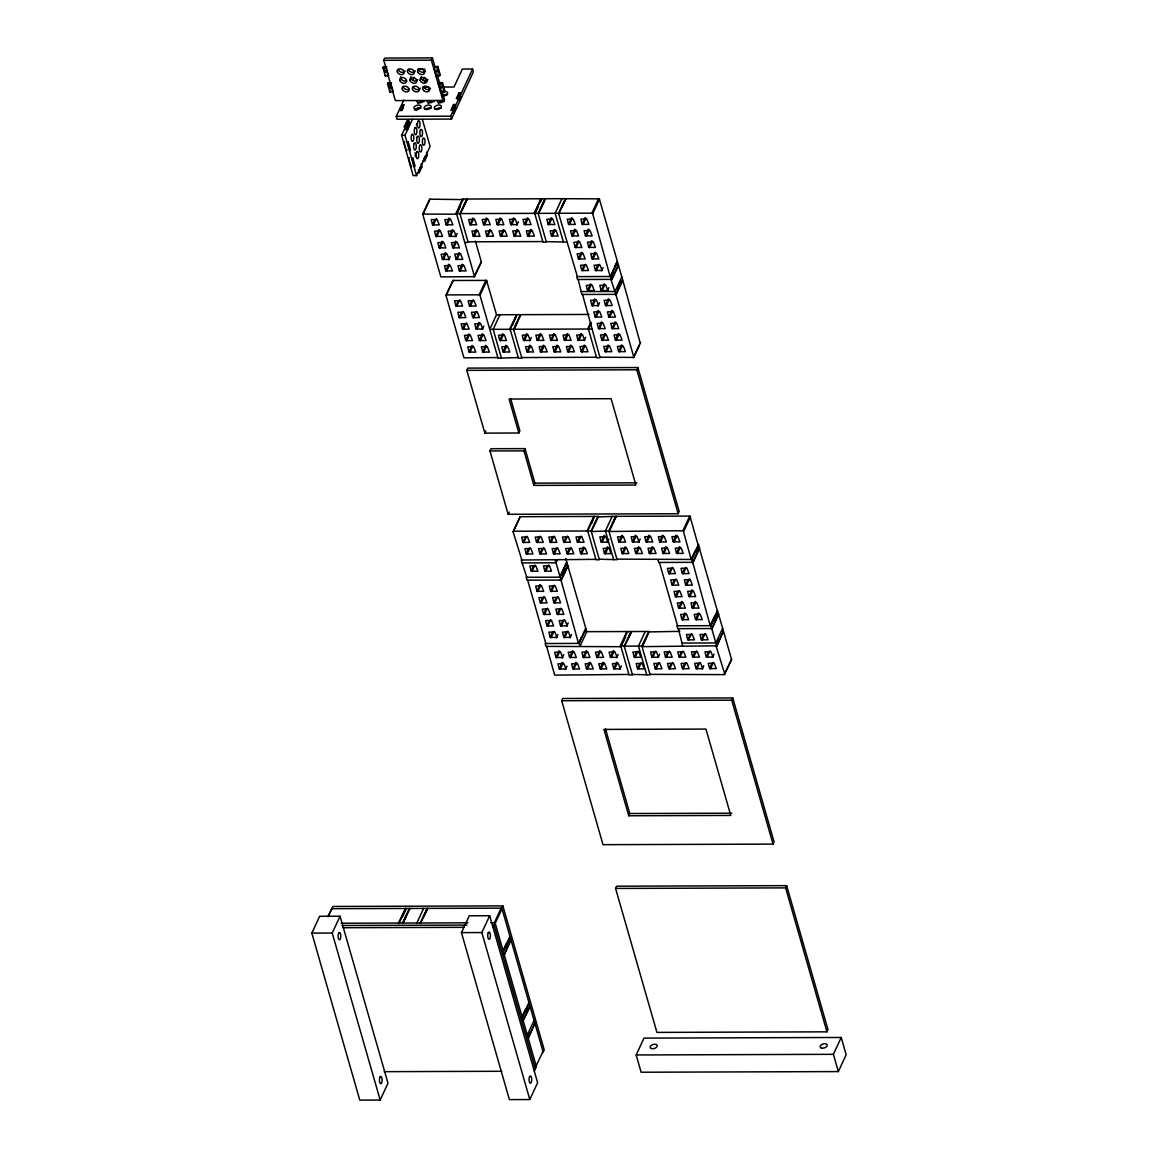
<?xml version="1.0" encoding="UTF-8"?>
<svg xmlns="http://www.w3.org/2000/svg" width="1158" height="1158" viewBox="0 0 1158 1158"><rect width="100%" height="100%" fill="white"/><g stroke="black" fill="none" stroke-linecap="round" stroke-linejoin="round"><path stroke-width="1.5" d="M391.491 82.797L388.089 82.811L390.637 88.674L390.666 87.342M437.869 66.513L437.348 67.627L433.946 67.642L436.262 75.704L439.664 75.69L440.185 74.575L437.869 66.513L434.467 66.527C432.499 70.32 439.678 74.691 436.479 70.189M441.111 86.314C442.921 89.716 439.591 87.516 442.588 86.3M464.792 242.413L468.194 242.398L459.929 213.608L466.703 199.002L463.301 199.017L456.527 213.622L474.548 276.661L440.865 276.892L422.684 214.085L456.701 214.201L460.464 206.081M402.709 923.476L410.033 908.437L409.512 909.016M595.849 559.343L521.187 560.023L526.832 577.292M608.978 531.493L683.22 530.711L691.21 559.459M648.798 631.906L679.789 631.371M724.358 674.607L731.567 659.438L724.271 674.622L650.014 674.361M405.879 124.384L405.836 125.672M459.914 97.909L459.654 96.288L459.451 97.75M441.676 90.15L443.992 98.198L442.949 100.457L395.341 100.601L383.761 60.303L384.803 58.059L432.412 57.9L434.728 65.963L433.685 68.206M382.936 67.815L386.338 67.801L388.654 75.863L385.252 75.878L382.936 67.815L383.457 66.686L386.859 66.686M385.252 75.878L385.773 74.749M387.568 83.941L390.97 83.926L393.286 91.989L389.884 92.003L387.568 83.941L388.089 82.811M389.884 92.003L390.405 90.874M443.268 87.067L454.008 87.024L462.346 69.06L472.551 69.017L473.376 71.897L451.49 119.071L397.078 119.245L396.253 116.365L403.795 100.109M412.856 80.582L414.376 77.34M402.521 104.683L399.814 110.531L401.508 110.517L404.229 104.683L402.521 104.683L403.346 107.564L402 110.488M442.949 100.457L431.369 60.144L432.412 57.9M423.046 80.597L424.552 77.34M424.624 81.842L426.144 78.585M405.155 129.464L404.33 126.584L407.037 120.75L408.731 120.736L409.556 123.617L406.849 129.464L406.024 126.584L408.731 120.736M422.395 119.535L430.11 146.4L416.562 175.596L413.16 175.611L401.594 135.312L404.301 129.464L407.703 129.464M416.562 175.596L404.996 135.298L412.451 119.245M416.504 110.473L417.864 107.564M404.692 141.681L404.171 142.81L406.472 150.873L406.994 149.744M436.001 76.269L436.783 74.59M438.317 84.331L439.36 82.088L437.044 74.025M441.98 83.752L438.578 83.767L440.894 91.829L444.296 91.815L441.98 83.752L442.501 82.638L439.099 82.638L440.489 87.487M409.31 157.806L408.788 158.935L411.104 166.998L411.626 165.869M440.633 92.394L441.415 90.7M444.296 91.815L444.817 90.7L442.501 82.638M417.546 172.643L419.254 172.643L421.961 166.81L421.136 163.929L421.99 163.929M422.974 160.976L424.668 160.962L427.389 155.129L426.549 152.248L427.403 152.248M453.531 104.524L450.824 110.357L452.517 110.357L455.224 104.51L453.531 104.524L454.356 107.404L452.995 110.314M458.944 92.843L456.238 98.676L457.946 98.676L460.652 92.828L458.944 92.843L459.784 95.723L458.423 98.633M451.49 119.071L450.665 116.191L472.551 69.017M453.343 113.238L456.049 107.39M459.451 100.095L460.797 97.171M422.684 214.302L429.734 199.176L463.475 199.596M423.206 213.723L429.98 199.133M432.47 224.652L431.225 219.629L437.159 219.441L439.258 224.927L432.614 224.913L434.728 219.788M433.309 225.217L436.32 218.732M435.77 236.16L434.539 231.151L440.402 230.963L442.559 236.449L435.828 236.304L438.781 229.675M436.624 236.739L439.635 230.254M446.076 224.609L444.802 219.629L450.708 219.398L452.85 224.884L446.134 224.739L449.087 218.109M446.916 225.173L449.926 218.688M439.085 247.682L437.869 242.63L443.775 242.485L445.873 247.957L439.143 247.812L442.095 241.197M455.847 213.622L462.621 199.017M439.924 248.246L442.935 241.761M449.376 236.116L448.16 231.079L454.066 230.92L456.165 236.391L449.434 236.246L452.387 229.631M462.36 209.323L467.296 199.017L541.018 198.785L541.683 199.335L540.178 202.578M460.102 214.187L467.383 199.002M450.216 236.695L453.241 230.21M442.385 259.189L441.155 254.181L447.075 253.993L449.174 259.479L442.443 259.334L445.396 252.705M443.239 259.768L446.25 253.284M455.659 236.681L457.164 233.424M452.677 247.638L451.446 242.615L457.367 242.427L459.465 247.913L452.735 247.769L455.702 241.139M453.531 248.203L456.541 241.718M448.682 259.754L450.187 256.511M445.7 270.711L444.455 265.703L450.375 265.515L452.489 270.986L445.758 270.842L448.711 264.227M446.539 271.29L449.55 264.791M469.873 224.522L468.628 219.513L474.563 219.325L476.662 224.797L469.931 224.652L472.884 218.037M470.713 225.101L473.738 218.616M455.991 259.146L454.776 254.109L460.681 253.949L462.78 259.435L456.049 259.291L459.002 252.661M456.831 259.725L459.842 253.24M473.173 236.044L471.943 231.021L477.863 230.833L479.962 236.319L473.231 236.174L476.199 229.545M497.868 357.561L463.924 357.822L446.004 295.493L452.865 280.482L486.548 280.424L496.71 315.323M446.004 295.493L453.299 280.308M474.027 236.608L477.038 230.124M459.292 270.668L458.061 265.645L463.924 265.457L466.081 270.943L459.35 270.798L462.303 264.183M460.146 271.233L463.157 264.748M483.479 224.478L482.235 219.47L488.155 219.282L490.268 224.753L483.537 224.609L486.49 217.993M484.319 225.057L487.33 218.558M486.78 236L485.52 231.021L491.412 230.789L493.569 236.275L486.838 236.131L489.791 229.501M487.634 236.565L490.645 230.08M455.774 305.828L454.573 300.791L460.464 300.631L462.563 306.117L455.934 306.088L458.032 300.964M456.628 306.407L459.639 299.922M497.071 224.435L495.87 219.398L501.761 219.238L503.86 224.71L497.129 224.565L500.082 217.95M474.042 276.95L481.352 261.925L475.373 241.052M497.926 225.014L500.936 218.515M474.548 276.386L481.337 261.853M459.089 317.35L457.873 312.298L463.779 312.153L465.878 317.625L459.234 317.61L461.347 312.486M459.929 317.929L462.939 311.43M500.386 235.957L499.141 230.934L505.018 230.746L507.175 236.232L500.444 236.087L503.397 229.458M501.226 236.522L504.237 230.037M469.381 305.784L468.136 300.776L474.071 300.588L476.17 306.074L469.526 306.045L471.639 300.921M470.22 306.363L473.246 299.879M510.678 224.391L509.433 219.383L515.31 219.195L517.467 224.666L510.736 224.522L513.689 217.907M462.389 328.872L461.159 323.849L467.021 323.661L469.178 329.147L462.549 329.133L464.647 323.994M463.243 329.437L466.254 322.952M446.525 294.914L479.166 294.812L485.94 280.207M511.518 224.97L514.543 218.471M518.277 357.576L498.027 358.14L480.005 295.377L486.78 280.786M472.681 317.306L471.451 312.284L477.328 312.095L479.47 317.582L472.84 317.567L474.954 312.443M473.535 317.871L476.546 311.386M516.96 224.942L518.466 221.699M513.978 235.899L512.777 230.862L518.668 230.703L520.767 236.189L514.036 236.044L517.004 229.414M465.704 340.38L464.459 335.371L470.38 335.183L472.493 340.655L465.762 340.51L468.715 333.895M514.832 236.478L517.843 229.993M466.544 340.959L469.555 334.459M524.284 224.348L523.011 219.369L528.916 219.137L531.073 224.623L524.342 224.478L527.295 217.863M475.996 328.814L474.78 323.777L480.686 323.618L482.785 329.104L476.054 328.959L479.007 322.329M476.835 329.393L479.846 322.908M525.124 224.913L528.135 218.428M469.004 351.902L467.76 346.879L473.694 346.691L475.793 352.177L469.062 352.032L472.015 345.402M460.609 213.608L534.055 213.362L540.844 198.771M469.859 352.466L472.869 345.981M534.735 213.362L541.524 198.756L544.911 198.756L538.137 213.347L546.402 242.138L543.001 242.152L534.735 213.362L538.137 213.347M535.662 212.319L537.92 207.441M482.278 329.379L483.783 326.136M527.585 235.856L526.34 230.847L532.275 230.659L534.374 236.145L527.643 236L530.596 229.371M479.296 340.336L478.066 335.328L483.986 335.14L486.085 340.611L479.354 340.466L482.307 333.851M539.816 210.684L544.332 200.942M538.311 213.926L545.592 198.742L565.321 198.684L558.547 213.289L577.408 276.617M528.439 236.435L531.45 229.95M480.15 340.915L483.161 334.416M466.819 370.357L467.861 368.114L637.884 367.549L679.21 511.489L678.168 513.747L508.145 514.297L489.964 450.969L491.006 448.711L525.008 448.609L534.938 483.147L533.881 485.405L635.901 485.057L611.106 398.699L509.086 399.032L518.842 433.005L484.84 433.121L466.819 370.357L636.842 369.793L637.884 367.549M482.611 351.858L481.395 346.807L487.301 346.647L489.4 352.133L482.669 351.989L485.622 345.359M499.938 314.744L493.163 329.335L501.428 358.126M483.451 352.423L486.461 345.938M548.081 224.261L546.837 219.253L552.771 219.065L554.87 224.551L548.139 224.406L551.092 217.776M548.935 224.84L551.946 218.355M561.919 198.698L555.145 213.289L563.41 242.08M499.706 340.264L498.461 335.255L504.396 335.067L506.495 340.553L499.764 340.409L502.717 333.779M561.717 207.369L565.828 198.698L599.323 198.858L617.344 261.332L614.565 266.774M558.706 213.854L566.001 198.684M500.546 340.843L503.556 334.358M551.396 235.783L550.151 230.775L556.028 230.587L558.17 236.058L551.454 235.914L554.407 229.298M552.236 236.362L555.247 229.863M516.265 314.687L496.536 314.744L489.762 329.35L509.491 329.292L516.627 314.759L512.589 324.993M510.171 329.277L516.946 314.687L520.347 314.672L513.559 329.277L521.838 358.068L518.437 358.068L510.171 329.277L513.559 329.277M503.006 351.786L501.805 346.734L507.638 346.589L509.795 352.061L503.064 351.916L506.017 345.301M514.485 328.221L516.743 323.357M513.732 329.842L521.028 314.672L589.104 314.44M503.86 352.365L506.871 345.866M568.491 224.203L567.246 219.18L573.167 219.007L575.28 224.478L568.549 224.334L571.502 217.718M569.331 224.768L572.341 218.283M571.791 235.711L570.547 230.703L576.481 230.514L578.58 236L571.849 235.856L574.802 229.226M523.503 340.191L522.272 335.183L528.135 334.995L530.292 340.466L523.561 340.322L526.514 333.707M572.631 236.29L575.656 229.805M524.357 340.77L527.368 334.271M484.84 433.121L485.882 430.863M582.083 224.16L580.853 219.137L586.773 218.949L588.872 224.435L582.141 224.29L585.094 217.661M582.937 224.724L585.948 218.24M529.799 340.742L531.305 337.499M575.092 247.233L573.861 242.225L579.738 242.036L581.881 247.508L575.15 247.363L578.117 240.748M526.818 351.699L525.602 346.662L531.45 346.503L533.606 351.989L526.876 351.844L529.828 345.214M559.227 213.275L591.868 213.173L598.643 198.568M527.657 352.278L530.668 345.793M575.946 247.812L578.957 241.313M610.136 276.501L592.708 213.752L599.497 199.147M585.398 235.667L584.124 230.688L590.03 230.471L592.187 235.957L585.456 235.812L588.409 229.183M537.109 340.148L535.865 335.125L541.741 334.937L543.898 340.423L537.167 340.278L540.12 333.663M586.237 236.246L589.248 229.762M537.949 340.713L540.96 334.228M578.407 258.741L577.162 253.732L583.096 253.544L585.195 259.03L578.464 258.885L581.417 252.256M579.246 259.32L582.257 252.835M540.41 351.656L539.179 346.647L545.1 346.459L547.198 351.945L540.468 351.8L543.42 345.171M588.698 247.19L587.453 242.167L593.388 241.993L595.487 247.465L588.756 247.32L591.709 240.705M541.264 352.235L544.274 345.75M589.552 247.754L592.563 241.269M581.707 270.263L580.476 265.254L586.397 265.066L588.496 270.538L581.866 270.523L583.965 265.399M582.561 270.842L585.572 264.342M550.716 340.105L549.471 335.082L555.391 334.894L557.505 340.38L550.774 340.235L553.727 333.605M551.555 340.669L554.566 334.184M592.013 258.697L590.768 253.689L596.688 253.501L598.787 258.987L592.071 258.842L595.024 252.212M592.853 259.276L595.863 252.791M554.016 351.612L552.8 346.575L558.706 346.416L560.805 351.902L554.074 351.757L557.027 345.127M554.856 352.191L557.881 345.706M518.842 433.005L519.884 430.762L510.62 398.482M595.313 270.219L594.068 265.211L600.003 265.023L602.102 270.494L595.458 270.48L597.571 265.356M596.153 270.798L599.178 264.299M564.308 340.061L563.077 335.038L568.998 334.85L571.097 340.336L564.366 340.191L567.319 333.562M587.497 290.412L586.252 285.404L592.187 285.215L594.286 290.701L587.555 290.557L590.508 283.927M565.162 340.626L568.173 334.141M588.351 290.991L591.362 284.506M601.595 270.769L603.101 267.527M567.623 351.569L566.378 346.56L572.313 346.372L574.411 351.844L567.681 351.699L570.633 345.084M568.462 352.148L571.473 345.663M533.881 485.405L523.966 450.853L525.008 448.609M591.796 305.379L590.594 300.342L596.486 300.183L598.585 305.669L591.854 305.524L594.807 298.894M592.635 305.958L595.661 299.473M577.914 340.018L576.67 334.995L582.604 334.807L584.703 340.293L577.972 340.148L580.925 333.518M601.103 290.368L599.858 285.36L605.793 285.172L607.892 290.644L601.161 290.499L604.114 283.884M578.754 340.582L581.765 334.097M601.943 290.947L604.954 284.463M610.57 275.937L617.344 261.332M610.729 276.501L617.518 261.911L618.343 264.791L611.554 279.382L577.553 279.498L576.727 276.617L610.729 276.501L611.554 279.382M598.078 305.944L599.583 302.701M514.239 329.277L587.699 329.031L590.71 322.546M613.899 272.897L610.874 279.382L615.853 294.364L581.852 294.465L578.233 279.498M582.532 294.465L600.047 357.808L596.645 357.822L588.38 329.031L591.391 322.532M611.728 279.961L618.502 265.356L617.75 264.791M595.111 316.901L593.866 311.893L599.786 311.705L601.885 317.176L595.154 317.031L598.121 310.416M584.197 340.568L585.702 337.325M607.385 290.933L608.891 287.676M595.95 317.48L598.961 310.981M581.215 351.525L580.013 346.488L585.905 346.329L588.003 351.8L581.273 351.656L584.225 345.041M311.835 933.116L319.651 916.282L340.047 916.21L388.002 1083.193L380.171 1100.028L359.776 1100.1L311.835 933.116L332.23 933.059L340.047 916.21M582.069 352.104L585.079 345.605M508.145 514.297L509.187 512.053M605.402 305.336L604.158 300.327L610.092 300.139L612.191 305.625L605.46 305.48L608.413 298.851M606.242 305.915L609.253 299.43M621.803 276.878L615.028 291.483L581.026 291.584M598.411 328.423L597.166 323.4L603.101 323.212L605.2 328.698L598.469 328.554L601.422 321.924M617.431 289.486L621.209 281.38M599.251 328.988L602.261 322.503M615.853 294.364L622.642 279.758L618.502 265.356M599.873 357.229L633.875 357.402L616.027 294.928L622.772 280.25L640.229 343.086M328.293 915.761L331.81 908.697L501.834 908.147L502.876 905.889L332.867 906.453L328.047 916.818M608.703 316.858L607.472 311.849L613.393 311.661L615.491 317.133L608.761 316.988L611.714 310.373M609.557 317.437L612.568 310.937M601.711 339.931L600.51 334.894L606.343 334.734L608.5 340.206L601.769 340.061L604.722 333.446M521.867 560.023L513.095 531.812L520.058 516.714L594.097 516.425L591.666 523.445M513.095 531.812L520.376 516.627M602.565 340.51L605.576 334.011M612.017 328.365L610.773 323.357L616.649 323.169L618.806 328.655L612.075 328.51L615.028 321.881M612.857 328.944L615.868 322.46M605.026 351.453L603.81 346.401L609.716 346.242L611.815 351.728L605.084 351.583L608.037 344.954M605.866 352.018L608.876 345.533M615.318 339.887L614.073 334.879L620.008 334.691L622.107 340.163L615.376 340.018L618.329 333.403M616.157 340.466L619.183 333.967M522.866 542.147L521.65 537.109L527.556 536.95L529.655 542.422L523.011 542.407L525.124 537.283M523.706 542.726L526.716 536.241M618.633 351.41L617.388 346.387L623.308 346.199L625.407 351.685L618.676 351.54L621.643 344.91M619.472 351.974L622.483 345.489M526.166 553.669L524.936 548.646L530.856 548.458L532.955 553.944L526.325 553.929L528.424 548.805M527.02 554.233L530.031 547.748M536.472 542.103L535.228 537.095L541.148 536.907L543.261 542.378L536.617 542.364L538.731 537.24M537.312 542.682L540.323 536.183M531.131 570.937L529.886 565.929L535.763 565.741L537.92 571.212L531.276 571.198L533.389 566.074M539.773 553.625L538.557 548.574L544.463 548.414L546.562 553.9L539.918 553.886L542.031 548.747M531.971 571.516L534.996 565.017M540.612 554.19L543.638 547.705M633.368 357.692L639.39 344.722M633.875 357.113L640.663 342.522M550.064 542.06L548.834 537.051L554.754 536.863L556.853 542.335L550.224 542.32L552.323 537.196M550.918 542.639L553.929 536.14M544.738 570.894L543.493 565.886L549.428 565.697L551.526 571.169L544.882 571.155L546.996 566.03M553.379 553.582L552.134 548.559L558.011 548.371L560.168 553.857L553.524 553.842L555.637 548.704M545.577 571.473L548.588 564.974M536.921 591.087L535.676 586.078L541.553 585.89L543.71 591.376L536.979 591.231L539.932 584.602M554.219 554.146L557.23 547.662M537.761 591.666L540.772 585.181M563.671 542.016L562.455 536.965L568.361 536.82L570.46 542.291L563.816 542.277L565.929 537.153M564.511 542.581L567.521 536.096M557.534 559.546L556.028 562.788L522.012 562.904M540.221 602.609L538.991 597.586L544.911 597.412L547.01 602.884L540.381 602.869L542.48 597.745M541.076 603.173L544.086 596.688M566.971 553.524L565.77 548.487L571.603 548.327L573.76 553.814L567.13 553.785L569.229 548.66M550.513 591.043L549.283 586.035L555.203 585.847L557.302 591.318L550.672 591.304L552.786 586.18M567.825 554.103L570.836 547.618M551.367 591.622L554.378 585.137M399.177 923.056L405.951 908.451M559.473 577.191L566.769 562.006L565.77 558.547M402.347 917.136L406.111 909.03M560.154 577.176L566.928 562.585L567.753 565.466L560.979 580.057L526.977 580.172L526.152 577.292L560.154 577.176L560.979 580.057M543.536 614.116L542.291 609.108L548.212 608.92L550.325 614.406L543.681 614.377L545.794 609.253M577.277 541.973L576.033 536.95L581.909 536.762L584.066 542.248L577.422 542.234L579.536 537.109M544.376 614.695L547.387 608.211M562.556 575.193L565.567 568.708M578.117 542.537L581.128 536.053M581.504 636.914L578.493 643.399L561.152 580.636L567.927 566.03L567.073 565.466M402.564 923.042L409.353 908.451M403.491 922L406.501 915.515M553.828 602.565L552.612 597.514L558.518 597.354L560.617 602.84L553.973 602.826L556.086 597.702M513.602 531.232L587.048 530.986L593.837 516.381M587.728 530.986L594.503 516.381L597.904 516.381L591.13 530.972L599.395 559.763L595.994 559.777L587.728 530.986L591.13 530.972M554.668 603.13L557.678 596.645M546.837 625.638L545.635 620.587L551.526 620.442L553.625 625.913L546.981 625.899L549.095 620.775M580.578 553.481L579.376 548.443L585.268 548.284L587.367 553.77L580.636 553.625L583.589 546.996M598.585 516.367L591.304 531.551L608.819 530.914L615.593 516.309L598.078 516.946M547.691 626.217L550.701 619.718M581.417 554.06L584.443 547.575M557.128 614.073L555.898 609.065L561.818 608.876L563.917 614.362L557.288 614.333L559.386 609.209M557.982 614.652L560.993 608.167M416.851 922.998L423.625 908.393M550.151 637.161L548.906 632.138L554.783 631.95L556.926 637.436L550.296 637.421L552.409 632.282M550.991 637.725L554.002 631.24M420.253 922.984L427.027 908.393M423.423 917.078L427.707 908.379L420.397 923.491M560.443 625.595L559.198 620.572L565.075 620.384L567.232 625.87L560.588 625.856L562.701 620.731M561.283 626.16L564.293 619.675M612.191 516.323L605.417 530.929L613.682 559.719M556.433 637.711L557.939 634.468M601.074 541.886L599.83 536.878L605.764 536.69L607.863 542.176L601.132 542.031L604.085 535.401M601.914 542.465L604.939 535.98M612.741 523.387L616.186 516.323L689.907 516.092L698.071 544.853M609.499 530.914L616.273 516.309M566.725 626.145L568.231 622.903M607.357 542.451L608.862 539.208M563.743 637.103L562.513 632.094L568.433 631.906L570.532 637.392L563.903 637.363L566.001 632.239M564.597 637.682L567.608 631.197M555.927 657.31L554.725 652.258L560.559 652.099L562.716 657.585L555.985 657.44L558.938 650.81M604.389 553.408L603.173 548.356L609.065 548.212L611.163 553.683L604.433 553.538L607.4 546.923M556.781 657.874L559.792 651.389M605.229 553.987L608.24 547.488M570.04 637.667L571.545 634.425M562.223 657.86L563.729 654.617M559.242 668.817L557.997 663.809L563.932 663.621L566.03 669.107L559.3 668.962L562.252 662.333M618.763 541.828L617.518 536.82L623.438 536.632L625.552 542.118L618.821 541.973L621.774 535.343M560.081 669.396L563.092 662.912M619.602 542.407L622.613 535.922M569.533 657.266L568.288 652.244L574.223 652.055L576.322 657.541L569.591 657.397L572.544 650.767M570.373 657.831L573.384 651.346M565.524 669.382L567.029 666.139M579 642.82L585.774 628.215L567.927 566.03M579.174 643.399L585.948 628.794L586.773 631.675L579.999 646.28L579.174 643.399L545.157 643.515L545.983 646.381L620.963 646.714M622.063 553.35L620.804 548.371L626.695 548.154L628.852 553.625L622.121 553.481L625.074 546.865M622.903 553.929L625.928 547.43M572.834 668.774L571.603 663.766L577.524 663.577L579.622 669.049L572.892 668.904L575.859 662.289M632.355 541.785L631.153 536.747L637.045 536.588L639.144 542.074L632.413 541.93L635.366 535.3M573.688 669.353L576.698 662.868M633.209 542.364L636.22 535.879M561.688 700.735L562.73 698.477L732.739 697.927L774.08 841.866L773.037 844.11L603.014 844.674L561.688 700.735L731.697 700.17L732.739 697.927M583.14 657.223L581.924 652.171L587.815 652.012L589.929 657.498L583.198 657.353L586.151 650.724M583.979 657.787L586.99 651.303M638.651 542.349L640.157 539.092M635.67 553.307L634.425 548.284L640.36 548.11L642.458 553.582L635.728 553.437L638.68 546.822M636.509 553.871L639.52 547.387M461.449 932.624L469.265 915.79L489.675 915.717L537.616 1082.701L529.799 1099.535L509.39 1099.608L461.449 932.624L481.844 932.566L489.675 915.717M586.44 668.731L585.195 663.722L591.13 663.534L593.229 669.006L586.498 668.861L589.451 662.246M645.961 541.741L644.716 536.733L650.651 536.545L652.75 542.016L646.019 541.872L648.972 535.257M587.294 669.31L590.305 662.81M646.801 542.32L649.812 535.836M596.732 657.165L595.501 652.157L601.422 651.968L603.521 657.454L596.79 657.31L599.743 650.68M597.586 657.744L600.597 651.259M649.262 553.263L648.06 548.212L653.894 548.052L656.05 553.538L649.32 553.394L652.287 546.764M650.116 553.828L653.126 547.343M600.047 668.687L598.773 663.708L604.679 663.491L606.835 668.962L600.105 668.817L603.057 662.202M659.568 541.698L658.352 536.661L664.243 536.501L666.357 541.973L659.626 541.828L662.579 535.213M600.886 669.266L603.897 662.767M660.407 542.277L663.418 535.778M610.338 657.122L609.122 652.084L615.028 651.925L617.127 657.411L610.396 657.266L613.349 650.637M611.178 657.701L614.189 651.216M662.868 553.22L661.623 548.197L667.5 548.009L669.657 553.495L662.926 553.35L665.879 546.721M620.123 646.15L626.898 631.544L627.737 632.123M620.804 646.135L627.578 631.544L630.98 631.53L624.205 646.135L632.471 674.926L629.069 674.926L620.804 646.135L624.205 646.135M663.722 553.785L666.733 547.3M621.716 645.093L625.479 636.987M616.621 657.686L618.126 654.444M492.975 927.24L495.059 922.738L490.804 922.752M613.639 668.644L612.408 663.635L618.285 663.447L620.427 668.919L613.697 668.774L616.664 662.159M628.881 636.972L631.486 631.544L648.654 631.472L641.879 646.077L650.145 674.868L632.326 674.419M673.16 541.654L671.929 536.646L677.792 536.458L679.949 541.93L673.218 541.785L676.171 535.17M624.365 646.7L631.66 631.53M614.493 669.223L617.504 662.723M674.014 542.234L677.025 535.734M682.945 530.668L689.719 516.077M619.935 669.194L621.441 665.951M683.785 531.247L690.573 516.642M676.475 553.177L675.259 548.125L681.165 547.966L683.263 553.452L676.533 553.307L679.485 546.677M677.314 553.741L680.325 547.256M668.658 573.369L667.384 568.39L673.29 568.158L675.447 573.644L668.803 573.63L670.916 568.506M669.498 573.934L672.509 567.449M645.252 631.486L638.478 646.077L646.743 674.868M634.135 657.049L632.934 651.997L638.825 651.853L640.924 657.324L634.294 657.31L636.393 652.186M634.989 657.628L638 651.129M646.569 636.914L642.053 646.642L716.686 645.831L723.475 631.226L718.64 614.449L711.895 629.127L716.686 645.831M642.56 646.077L649.334 631.472M671.958 584.877L670.728 579.869L676.648 579.68L678.747 585.166L672.118 585.137L674.217 580.013M503.397 949.907L506.408 943.423M672.812 585.456L675.823 578.971M503.325 951.529L510.099 936.923M506.48 947.924L509.506 941.44M504.15 954.409L510.939 939.804M637.45 668.571L636.205 663.548L642.14 663.36L644.239 668.846L637.595 668.832L639.708 663.693M682.265 573.326L681.02 568.303L686.94 568.115L689.039 573.601L682.409 573.586L684.523 568.462M638.29 669.136L641.3 662.651M683.104 573.89L686.115 567.406M691.963 557.838L694.974 551.353M691.731 558.88L698.506 544.289M692.716 562.339L691.891 559.459L698.665 544.853L699.49 547.734L692.716 562.339L658.714 562.455L657.889 559.575M675.273 596.399L674.028 591.391L679.963 591.202L682.062 596.674L675.418 596.659L677.531 591.535M696.551 552.612L699.258 547.864L717.381 610.961M676.113 596.978L679.124 590.479M710.23 625.682L692.889 562.918L699.664 548.313M651.824 656.991L650.579 651.983L656.456 651.795L658.612 657.266L651.968 657.252L654.082 652.128M685.565 584.833L684.349 579.796L690.255 579.637L692.354 585.123L685.71 585.094L687.823 579.97M652.663 657.57L655.674 651.071M686.404 585.412L689.415 578.928M678.574 607.921L677.314 602.927L683.206 602.71L685.362 608.196L678.631 608.051L681.584 601.422M679.428 608.486L682.438 602.001M658.106 657.541L659.611 654.299M655.124 668.499L653.923 663.462L659.814 663.302L661.913 668.788L655.283 668.774L657.382 663.635M688.865 596.356L687.664 591.304L693.555 591.159L695.654 596.631L688.923 596.486L691.876 589.871M655.978 669.078L658.989 662.593M689.719 596.92L692.73 590.435M681.888 619.429L680.643 614.42L686.564 614.232L688.663 619.704L681.946 619.559L684.899 612.944M665.43 656.948L664.214 651.896L670.106 651.751L672.219 657.223L665.575 657.208L667.688 652.084M682.728 620.008L685.739 613.508M666.27 657.512L669.281 651.028M692.18 607.863L690.935 602.855L696.812 602.667L698.969 608.153L692.238 608.008L695.191 601.378M693.02 608.442L696.03 601.957M668.731 668.456L667.486 663.447L673.42 663.259L675.519 668.745L668.875 668.716L670.989 663.592M669.585 669.034L672.595 662.55M695.48 619.385L694.25 614.377L700.17 614.189L702.269 619.66L695.538 619.516L698.491 612.9M679.022 656.904L677.792 651.882L683.712 651.693L685.811 657.179L679.181 657.165L681.28 652.041M696.334 619.964L699.345 613.465M687.664 639.578L686.462 634.541L692.296 634.381L694.453 639.867L687.823 639.838L689.922 634.714M679.876 657.469L682.887 650.984M688.518 640.157L691.529 633.672M682.337 668.412L681.092 663.404L687.027 663.216L689.126 668.702L682.482 668.673L684.595 663.548M683.177 668.991L686.187 662.506M525.428 1009.631L521.665 1017.752L528.757 1003.074M522.345 1017.752L529.119 1003.146M526.253 1012.512L528.511 1007.648M523.17 1020.618L529.944 1006.027M692.629 656.861L691.413 651.809L697.319 651.65L699.418 657.136L692.774 657.122L694.887 651.983M701.27 639.534L700.025 634.526L705.96 634.338L708.059 639.809L701.415 639.795L703.528 634.671M693.468 657.426L696.479 650.941M702.11 640.113L705.135 633.629M710.983 624.061L714.747 615.94M710.737 625.103L717.511 610.498M710.911 625.667L717.685 611.077L718.51 613.957L711.736 628.548L677.734 628.664L676.894 625.783L710.911 625.667L711.736 628.548M714.819 620.442L717.83 613.957L718.611 614.377M695.929 668.369L694.728 663.331L700.619 663.172L702.718 668.644L696.088 668.629L698.202 663.505M628.751 815.768L603.955 729.41L705.96 729.077L730.77 815.435L628.751 815.768L629.793 813.524L605.489 728.889M696.783 668.948L699.794 662.463M527.295 1035.02L534.084 1020.415M529.713 1033.037L527.455 1037.901L528.294 1038.48L534.75 1023.469M528.135 1037.901L534.909 1023.296M706.235 656.818L704.99 651.795L710.911 651.607L713.024 657.093L706.38 657.078L708.493 651.94M707.075 657.382L710.086 650.897M702.226 668.933L703.731 665.676M722.635 628.345L715.861 642.951L681.859 643.066M719.017 639.346L716.006 645.831L724.792 674.043M716.86 646.396L723.229 631.342M712.517 657.368L714.023 654.125M709.536 668.325L708.291 663.317L714.168 663.129L716.324 668.6L709.68 668.586L711.794 663.462M710.39 668.904L713.4 662.405M615.578 888.447L616.621 886.203L786.644 885.638L827.984 1029.592L826.942 1031.836L656.919 1032.4L615.578 888.447L785.602 887.882L786.644 885.638M534.316 1071.179L536.4 1066.692L495.059 922.738M636.162 1054.967L643.993 1038.118L841.215 1037.467L846.165 1054.735L838.349 1071.584L641.127 1072.236L636.162 1054.967L833.398 1054.316L841.215 1037.467M503.079 951.355L509.81 936.808M389.58 87.603L391.549 87.458M435.958 71.318L437.044 71.043M386.917 71.333C382.473 70.349 387.785 74.199 386.048 71.217M527.657 580.172L545.838 643.501M659.394 562.441L677.575 625.783M546.663 646.381L554.668 675.128L628.91 674.434M678.4 628.664L682.684 645.932M542.494 1052.086L543.001 1051.507L535.72 1066.692L536.226 1066.113M383.761 60.303L431.369 60.144M418.139 69.205L424.943 69.176M423.582 87.125L428.952 87.111M396.253 116.365L450.665 116.191M407.862 123.631L410.41 123.617M404.33 126.584L406.024 126.584M401.594 135.312L404.996 135.298M424.696 158.081L423.842 158.081L424.668 160.962M420.267 166.81L421.961 166.81M419.268 169.763L418.429 169.763L419.254 172.643M456.527 213.622L459.929 213.608M538.817 213.347L558.547 213.289M566.812 242.065L546.272 241.631M588.38 329.031L591.781 329.017M489.964 450.969L523.966 450.853M534.938 483.147L636.943 482.814M691.891 559.459L616.91 559.126M585.687 631.675L626.898 631.544M624.886 646.135L641.879 646.077M629.793 813.524L731.813 813.191M341.161 923.244L467.933 922.825M342.088 925.488L466.891 925.083M342.855 927.732L464.04 927.326M384.181 1071.671L501.747 1071.28M591.868 213.173L592.708 213.752M534.055 213.362L534.909 213.941M615.173 294.364L616.027 294.928M479.166 294.812L480.005 295.377M587.699 329.031L588.539 329.596M509.491 329.292L510.331 329.856M587.048 530.986L587.902 531.565M692.035 562.339L692.889 562.918M560.298 580.057L561.152 580.636M711.055 628.548L711.895 629.127M503.469 954.409L504.323 954.988L510.852 940.035M529.351 1006.027L530.103 1006.606L522.938 1020.748M437.073 71.174L437.956 70.189M405.995 908.813L405.358 908.465L398.497 923.056L399.264 923.476M521.693 357.561L596.471 357.243M454.544 108.316L454.023 109.431M599.236 559.184L617.084 559.705L608.819 530.914M468.035 241.819L542.841 241.573M723.634 631.805L731.567 659.438M636.842 369.793L678.168 513.747M731.697 700.17L773.037 844.11M785.602 887.882L826.942 1031.836M833.398 1054.316L838.349 1071.584M437.348 67.627L439.664 75.69M555.189 559.907L560.009 576.684M383.457 66.686L384.847 71.521M502.876 905.889L544.217 1049.843L543.174 1052.086L501.834 908.147M494.017 924.981L535.358 1068.935M481.844 932.566L529.799 1099.535M332.23 933.059L380.171 1100.028M414.854 110.227A3.648 2.084 -16 0 1 420.861 108.259M426.028 109.055A3.648 2.084 -16 0 1 431.051 108.23M441.661 92.669A3.648 2.084 -16 0 1 447.553 92.654A3.648 2.084 -16 0 1 443.036 96.027M442.486 95.549A3.648 2.084 -16 0 1 447.509 94.71M436.233 109.026A3.648 2.084 -16 0 1 441.256 108.186M434.149 100.543A3.648 2.084 -16 0 1 429.705 102.801A3.648 2.084 -16 0 1 427.345 100.572M417.98 103.482A3.648 2.084 -16 0 1 423.987 101.513M423.958 100.587A3.648 2.084 -16 0 1 419.514 102.83A3.648 2.084 -16 0 1 417.155 100.601M438.375 103.409A3.648 2.084 -16 0 1 444.382 101.455M443.557 98.575A3.648 2.084 -16 0 1 441.748 102.469A3.648 2.084 -16 0 1 437.55 100.529M428.185 103.453A3.648 2.084 -16 0 1 434.178 101.484M417.749 79.555A3.648 2.678 24.9 0 1 413.406 80.626A3.648 2.678 24.9 0 1 411.032 76.703M430.443 88.167A3.648 2.678 24.9 0 1 426.998 89.513A3.648 2.678 24.9 0 1 423.683 86.749M427.953 79.526A3.648 2.678 24.9 0 1 423.611 80.597A3.648 2.678 24.9 0 1 421.237 76.674M406.617 80.655A3.648 2.678 24.9 0 1 402.376 80.206A3.648 2.678 24.9 0 1 400.842 76.732M415.273 70.927A3.648 2.678 24.9 0 1 411.828 72.274A3.648 2.678 24.9 0 1 408.513 69.509M425.478 70.884A3.648 2.678 24.9 0 1 422.033 72.245A3.648 2.678 24.9 0 1 418.718 69.466M420.238 88.196A3.648 2.678 24.9 0 1 416.793 89.557A3.648 2.678 24.9 0 1 413.478 86.778M409.092 89.282A3.648 2.678 24.9 0 1 403.274 86.807M405.068 70.956A3.648 2.678 24.9 0 1 401.638 72.317A3.648 2.678 24.9 0 1 398.309 69.538M415.071 152.87A3.648 1.332 89.8 0 1 415.259 156.489M416.634 123.863A3.648 1.332 89.8 0 1 416.562 125.73M401.276 108.707L401.623 109.952L401.276 108.707M407.486 124.76L407.848 126.005L407.486 124.76M419.876 167.939L420.238 169.184L419.876 167.939M425.304 156.258L425.666 157.502L425.304 156.258M454.833 108.534L455.181 109.778L454.833 108.534M460.247 96.852L460.609 98.097L460.247 96.852M408.079 141.667L407.558 142.796L409.874 150.858L410.395 149.729L408.079 141.667M412.711 157.792L412.19 158.921L414.506 166.984L415.027 165.855L412.711 157.792M501.153 908.147L494.379 922.738L495.233 923.317L502.007 908.712L501.255 908.147M414.825 109.286A3.648 2.084 -16 0 0 420.817 107.318A3.648 2.084 -16 0 0 416.619 105.392A3.648 2.084 -16 0 0 414.825 109.286M425.015 109.243A3.648 2.084 -16 0 0 431.022 107.289A3.648 2.084 -16 0 0 426.824 105.364A3.648 2.084 -16 0 0 425.015 109.243M435.22 109.214A3.648 2.084 -16 0 0 441.227 107.245A3.648 2.084 -16 0 0 437.029 105.32A3.648 2.084 -16 0 0 435.22 109.214M422.641 88.992A3.648 2.678 24.9 0 0 428.446 91.468A3.648 2.678 24.9 0 0 427.012 86.488A3.648 2.678 24.9 0 0 422.641 88.992M420.151 80.351A3.648 2.678 24.9 0 0 425.97 82.826A3.648 2.678 24.9 0 0 424.537 77.847A3.648 2.678 24.9 0 0 420.151 80.351M409.946 80.394A3.648 2.678 24.9 0 0 415.765 82.869A3.648 2.678 24.9 0 0 414.332 77.876A3.648 2.678 24.9 0 0 409.946 80.394M399.756 80.423A3.648 2.678 24.9 0 0 405.575 82.898A3.648 2.678 24.9 0 0 404.142 77.919A3.648 2.678 24.9 0 0 399.756 80.423M417.676 71.724A3.648 2.678 24.9 0 0 423.495 74.199A3.648 2.678 24.9 0 0 422.062 69.205A3.648 2.678 24.9 0 0 417.676 71.724M412.436 89.021A3.648 2.678 24.9 0 0 418.255 91.496A3.648 2.678 24.9 0 0 416.822 86.517A3.648 2.678 24.9 0 0 412.436 89.021M407.471 71.753A3.648 2.678 24.9 0 0 413.29 74.228A3.648 2.678 24.9 0 0 411.857 69.248A3.648 2.678 24.9 0 0 407.471 71.753M397.266 71.782A3.648 2.678 24.9 0 0 403.085 74.257A3.648 2.678 24.9 0 0 401.652 69.277A3.648 2.678 24.9 0 0 397.266 71.782M402.231 89.065A3.648 2.678 24.9 0 0 408.05 91.54A3.648 2.678 24.9 0 0 406.617 86.546A3.648 2.678 24.9 0 0 402.231 89.065M414.115 143.592A3.648 1.332 89.8 0 0 414.463 149.845A3.648 1.332 89.8 0 0 416.258 145.966A3.648 1.332 89.8 0 0 414.115 143.592M416.605 152.219A3.648 1.332 89.8 0 0 416.938 158.487A3.648 1.332 89.8 0 0 418.747 154.593A3.648 1.332 89.8 0 0 416.605 152.219M411.64 134.95A3.648 1.332 89.8 0 0 411.973 141.218A3.648 1.332 89.8 0 0 413.782 137.324A3.648 1.332 89.8 0 0 411.64 134.95M417.242 136.847A3.648 1.332 89.8 0 0 417.589 143.114A3.648 1.332 89.8 0 0 419.384 139.221A3.648 1.332 89.8 0 0 417.242 136.847M414.767 128.205A3.648 1.332 89.8 0 0 415.1 134.473A3.648 1.332 89.8 0 0 416.909 130.579A3.648 1.332 89.8 0 0 414.767 128.205M422.858 138.743A3.648 1.332 89.8 0 0 423.191 145.011A3.648 1.332 89.8 0 0 425 141.117A3.648 1.332 89.8 0 0 422.858 138.743M417.893 121.474A3.648 1.332 89.8 0 0 418.226 127.742A3.648 1.332 89.8 0 0 420.036 123.848A3.648 1.332 89.8 0 0 417.893 121.474M420.368 130.116A3.648 1.332 89.8 0 0 420.716 136.369A3.648 1.332 89.8 0 0 422.525 132.49A3.648 1.332 89.8 0 0 420.368 130.116M419.732 145.488A3.648 1.332 89.8 0 0 420.065 151.756A3.648 1.332 89.8 0 0 421.874 147.862A3.648 1.332 89.8 0 0 419.732 145.488M379.954 1077.215A3.648 1.332 89.8 0 0 380.287 1083.483A3.648 1.332 89.8 0 0 382.097 1079.589A3.648 1.332 89.8 0 0 379.954 1077.215M338.628 933.276A3.648 1.332 89.8 0 0 338.961 939.529A3.648 1.332 89.8 0 0 340.77 935.635A3.648 1.332 89.8 0 0 338.628 933.276M529.568 1076.723A3.648 1.332 89.8 0 0 529.915 1082.991A3.648 1.332 89.8 0 0 531.71 1079.097A3.648 1.332 89.8 0 0 529.568 1076.723M488.242 932.783A3.648 1.332 89.8 0 0 488.575 939.037A3.648 1.332 89.8 0 0 490.384 935.143A3.648 1.332 89.8 0 0 488.242 932.783M651.071 1048.439A3.648 2.084 -16 0 0 657.078 1046.485A3.648 2.084 -16 0 0 652.88 1044.559A3.648 2.084 -16 0 0 651.071 1048.439M821.094 1047.889A3.648 2.084 -16 0 0 827.101 1045.92A3.648 2.084 -16 0 0 822.904 1043.995A3.648 2.084 -16 0 0 821.094 1047.889"/></g></svg>
